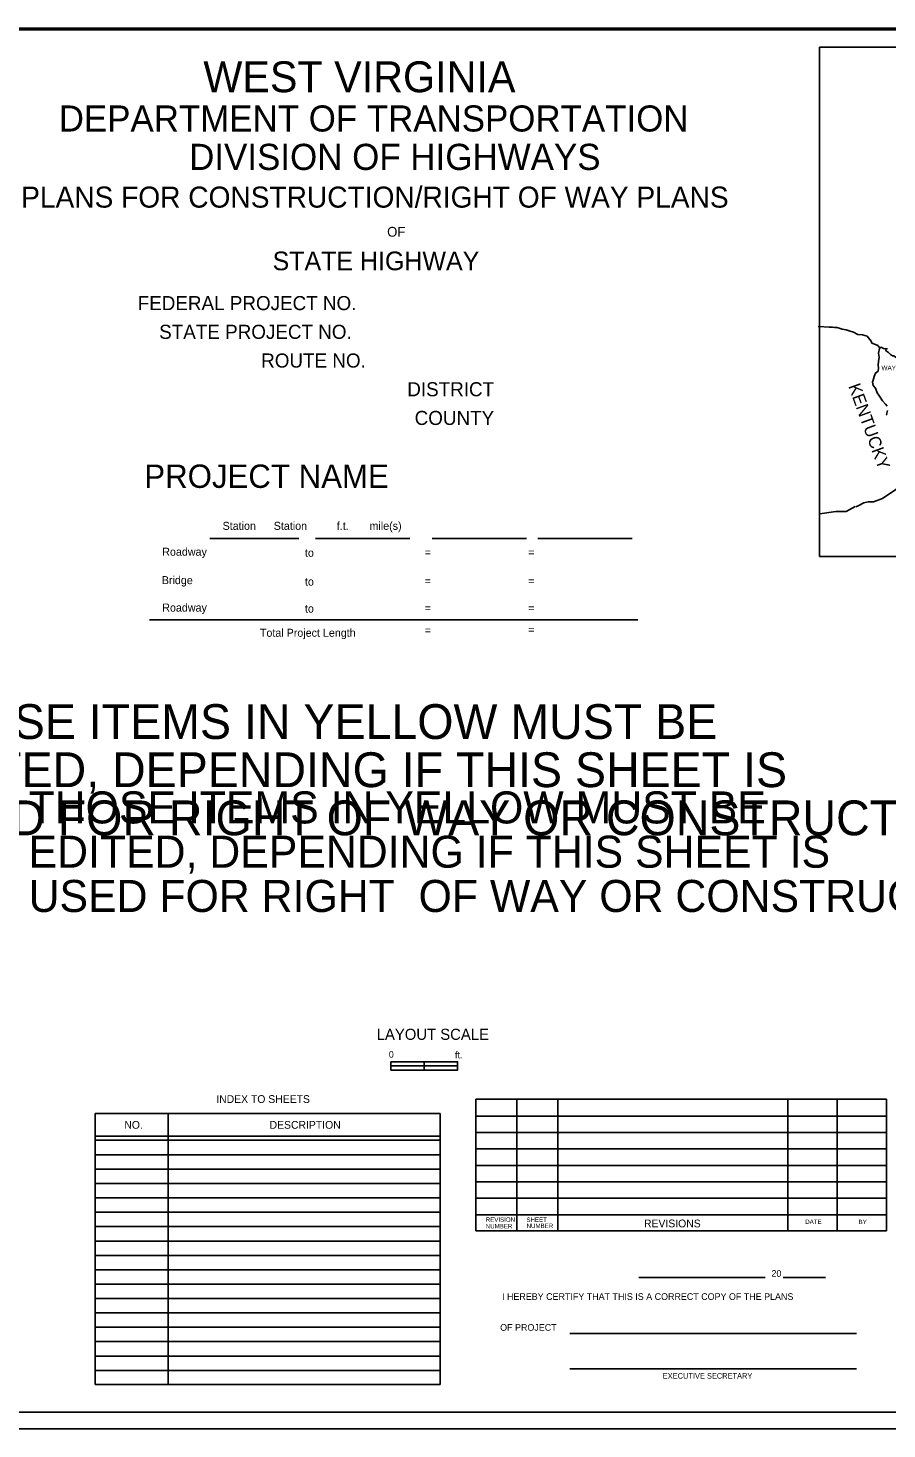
# Model space of a CAD drawing. Extents: x -2430 to 5747, y -3768 to 262.
# Drawn here: x 3370.03 to 3373.63, y -3767.65 to -3761.78 of the extents above; entities that cross this region are included whole.
import ezdxf

# ---------------------------------------------------------------- set-up
doc = ezdxf.new("R2010")
doc.units = 0
for name, color, linetype in [('BORDERS SHEET', 7, 'Continuous'), ('PRINT BORDER', 7, 'Continuous'), ('STRUCTURES TEXT', 7, 'Continuous')]:
    doc.layers.add(name, color=color, linetype=linetype)

msp = doc.modelspace()

# ---------------------------------------------------------------- linework, layer by layer
at = {"layer": 'BORDERS SHEET'}
for p, q in [((3376.1724, -3761.7913), (3367.2194, -3761.7913)), ((3376.1022, -3761.8641), (3373.349, -3761.8641)), ((3373.349, -3761.8641), (3373.349, -3763.9978)), ((3373.349, -3761.8641), (3373.349, -3761.8641)), ((3370.7945, -3763.9219), (3371.167, -3763.9219)), ((3371.2368, -3763.9219), (3371.6327, -3763.9219)), ((3371.7258, -3763.9219), (3372.1216, -3763.9219)), ((3372.1682, -3763.9219), (3372.564, -3763.9219)), ((3373.349, -3763.9978), (3376.1022, -3763.9978)), ((3373.349, -3763.9978), (3373.349, -3763.9978)), ((3370.5412, -3764.2632), (3372.5873, -3764.2632)), ((3371.909, -3766.8218), (3371.909, -3766.2711)), ((3371.909, -3766.2711), (3373.6298, -3766.2711)), ((3371.909, -3766.2711), (3371.909, -3766.2711)), ((3372.08, -3766.2711), (3372.08, -3766.8218)), ((3372.2523, -3766.2711), (3372.2523, -3766.8218)), ((3373.2158, -3766.2703), (3373.2158, -3766.8207)), ((3373.4219, -3766.2708), (3373.4219, -3766.8216)), ((3373.6298, -3766.2711), (3373.6298, -3766.8218)), ((3373.6298, -3766.2711), (3373.6298, -3766.2711)), ((3370.3137, -3767.466), (3370.3137, -3766.3302)), ((3370.3137, -3766.3302), (3371.759, -3766.3302)), ((3370.3137, -3766.3302), (3370.3137, -3766.3302)), ((3370.6199, -3766.3302), (3370.6199, -3767.466)), ((3371.759, -3767.466), (3371.759, -3766.3302)), ((3371.759, -3766.3302), (3371.759, -3766.3302)), ((3371.909, -3766.3412), (3373.6298, -3766.3412)), ((3371.7587, -3766.4257), (3370.3131, -3766.4257)), ((3371.7587, -3766.4428), (3370.3131, -3766.4428)), ((3371.909, -3766.4103), (3373.6298, -3766.4103)), ((3371.7587, -3766.5035), (3370.3131, -3766.5035)), ((3371.909, -3766.479), (3373.6298, -3766.479)), ((3371.7587, -3766.5635), (3370.3131, -3766.5635)), ((3371.909, -3766.5478), (3373.6298, -3766.5478)), ((3371.7587, -3766.6238), (3370.3131, -3766.6238)), ((3371.909, -3766.6168), (3373.6298, -3766.6168)), ((3371.7587, -3766.6839), (3370.3131, -3766.6839)), ((3371.909, -3766.6854), (3373.6298, -3766.6854)), ((3371.7587, -3766.7443), (3370.3131, -3766.7443)), ((3371.909, -3766.7542), (3373.6298, -3766.7542)), ((3371.7587, -3766.8043), (3370.3131, -3766.8043)), ((3371.7587, -3766.8647), (3370.3131, -3766.8647)), ((3373.6298, -3766.8218), (3371.909, -3766.8218)), ((3371.909, -3766.8218), (3371.909, -3766.8218)), ((3373.6298, -3766.8218), (3373.6298, -3766.8218)), ((3371.7587, -3766.9248), (3370.3131, -3766.9248)), ((3371.7587, -3766.9851), (3370.3131, -3766.9851)), ((3371.7587, -3767.0452), (3370.3131, -3767.0452)), ((3372.5921, -3767.0167), (3373.1211, -3767.0167)), ((3373.197, -3767.0167), (3373.3731, -3767.0167)), ((3371.7587, -3767.1055), (3370.3131, -3767.1055)), ((3371.7587, -3767.1656), (3370.3131, -3767.1656)), ((3371.7587, -3767.226), (3370.3131, -3767.226)), ((3371.7587, -3767.286), (3370.3131, -3767.286)), ((3371.7587, -3767.3466), (3370.3131, -3767.3466)), ((3371.7587, -3767.4065), (3370.3131, -3767.4065)), ((3371.759, -3767.466), (3370.3137, -3767.466)), ((3370.3137, -3767.466), (3370.3137, -3767.466)), ((3371.759, -3767.466), (3371.759, -3767.466)), ((3376.1724, -3767.5819), (3367.2194, -3767.5819))]:
    msp.add_line(p, q, dxfattribs=at)
for points in [[(3373.3916, -3763.0369), (3373.3426, -3763.0342)], [(3373.603, -3763.1261), (3373.5929, -3763.1141), (3373.583, -3763.1091), (3373.5681, -3763.104), (3373.5647, -3763.0956), (3373.5478, -3763.0742), (3373.5292, -3763.0691), (3373.5092, -3763.0675), (3373.4907, -3763.0588), (3373.4775, -3763.0537), (3373.4609, -3763.0487), (3373.4441, -3763.0457), (3373.4223, -3763.039), (3373.4122, -3763.039), (3373.4025, -3763.0372), (3373.3887, -3763.0372)], [(3373.6332, -3763.1278), (3373.6161, -3763.1261), (3373.6064, -3763.1211), (3373.5996, -3763.1261), (3373.5963, -3763.1459), (3373.598, -3763.1627), (3373.5963, -3763.1811), (3373.5947, -3763.1963), (3373.5963, -3763.2077), (3373.5947, -3763.2211), (3373.583, -3763.2298), (3373.5779, -3763.2432), (3373.5729, -3763.2597), (3373.5709, -3763.268), (3373.5729, -3763.2811), (3373.583, -3763.2932), (3373.5896, -3763.3117), (3373.5996, -3763.3267), (3373.6128, -3763.3451), (3373.6248, -3763.3603), (3373.6315, -3763.3686)], [(3373.6248, -3763.1309), (3373.6299, -3763.1376), (3373.6382, -3763.1426), (3373.6463, -3763.151), (3373.6547, -3763.1577), (3373.6598, -3763.1577), (3373.6665, -3763.1627), (3373.6732, -3763.168), (3373.6819, -3763.1758), (3373.6865, -3763.1828), (3373.6916, -3763.1896), (3373.7, -3763.1896), (3373.71, -3763.1896), (3373.7201, -3763.206), (3373.7201, -3763.211), (3373.7134, -3763.2228), (3373.71, -3763.2315), (3373.7134, -3763.2382), (3373.7201, -3763.2465), (3373.7282, -3763.2613), (3373.7282, -3763.263), (3373.7349, -3763.2765), (3373.7358, -3763.2798)], [(3373.6332, -3763.3867), (3373.6299, -3763.4032), (3373.6315, -3763.405)], [(3373.8187, -3763.6363), (3373.812, -3763.638), (3373.7966, -3763.6427), (3373.7752, -3763.6461), (3373.7718, -3763.6477), (3373.752, -3763.6528), (3373.7332, -3763.6612), (3373.7051, -3763.686), (3373.6665, -3763.7178), (3373.6348, -3763.7397), (3373.6128, -3763.7551), (3373.5745, -3763.7682), (3373.5527, -3763.7682), (3373.5343, -3763.7732), (3373.5111, -3763.7849), (3373.5007, -3763.79)], [(3373.4983, -3763.7889), (3373.4609, -3763.809), (3373.4175, -3763.809), (3373.3505, -3763.8188)], [(3371.553, -3766.1135), (3371.8324, -3766.1135), (3371.8324, -3766.1485), (3371.553, -3766.1485), (3371.553, -3766.1135)]]:
    msp.add_lwpolyline(points, dxfattribs=at)
for points in [[(3371.553, -3766.1135), (3371.6927, -3766.1135), (3371.6927, -3766.131), (3371.553, -3766.131)], [(3371.6927, -3766.131), (3371.8324, -3766.131), (3371.8324, -3766.1485), (3371.6927, -3766.1485)]]:
    msp.add_lwpolyline(points, close=True, dxfattribs=at)
at = {"layer": 'PRINT BORDER'}
msp.add_lwpolyline([(3376.2254, -3767.6517), (3366.9121, -3767.6517), (3366.9121, -3761.7843), (3376.2254, -3761.7843)], close=True, dxfattribs=at)
at = {"layer": 'STRUCTURES TEXT'}
msp.add_line((3372.3023, -3767.2513), (3373.5037, -3767.2513), dxfattribs=at)
msp.add_lwpolyline([(3372.3023, -3767.3994), (3373.5037, -3767.3994)], dxfattribs=at)

# ---------------------------------------------------------------- texts
at = {"layer": 'BORDERS SHEET'}
for s, height, p in [('WEST VIRGINIA', 0.129416, (3370.7671, -3762.0533)), ('DEPARTMENT OF TRANSPORTATION', 0.109268, (3370.1613, -3762.2178)), ('DIVISION OF HIGHWAYS', 0.109446, (3370.7074, -3762.3787)), ('PLANS FOR CONSTRUCTION/RIGHT OF WAY PLANS', 0.088067, (3370.0037, -3762.5365)), ('OF', 0.04113, (3371.5372, -3762.6583)), ('STATE HIGHWAY', 0.078232, (3371.0572, -3762.7988)), ('FEDERAL PROJECT NO.', 0.059009, (3370.492, -3762.9659)), ('STATE PROJECT NO.', 0.059009, (3370.582, -3763.0862)), ('ROUTE NO.', 0.05901, (3371.0093, -3763.2064)), ('WAYNE', 0.01928, (3373.6083, -3763.2174)), ('DISTRICT', 0.05901, (3371.6214, -3763.3266)), ('COUNTY', 0.05901, (3371.6523, -3763.4468)), ('                 PROJECT NAME                ', 0.09779, (3369.902, -3763.7103)), ('Station      Station          f.t.       mile(s)', 0.033528, (3370.8477, -3763.886)), ('Roadway', 0.03353, (3370.5949, -3763.9945)), ('to', 0.03353, (3371.1928, -3763.9987)), ('=', 0.0335, (3371.6943, -3763.9965)), ('=', 0.0335, (3372.128, -3763.9965)), ('Bridge', 0.03353, (3370.5931, -3764.1135)), ('to', 0.03353, (3371.1928, -3764.1196)), ('=', 0.0335, (3371.6943, -3764.1174)), ('=', 0.0335, (3372.128, -3764.1174)), ('Roadway', 0.03353, (3370.5949, -3764.2284)), ('to', 0.03353, (3371.1928, -3764.2326)), ('=', 0.0335, (3371.6943, -3764.2304)), ('=', 0.0335, (3372.128, -3764.2304)), ('=', 0.0335, (3372.128, -3764.3205)), ('Total Project Length', 0.033528, (3371.0039, -3764.3338)), ('=', 0.0335, (3371.6943, -3764.3234)), ('THOSE ITEMS IN YELLOW MUST BE', 0.134112, (3370.0348, -3765.1156)), ('EDITED, DEPENDING IF THIS SHEET IS', 0.134112, (3370.0348, -3765.301)), ('USED FOR RIGHT  OF WAY OR CONSTRUCTION', 0.134112, (3370.0348, -3765.4864)), ('LAYOUT SCALE', 0.046548, (3371.4933, -3766.022)), ('0', 0.0279, (3371.5441, -3766.097)), ('    ft.', 0.02794, (3371.78, -3766.099)), ('INDEX TO SHEETS', 0.032606, (3370.8211, -3766.2863)), ('NO.', 0.03261, (3370.4361, -3766.3943)), ('DESCRIPTION', 0.032606, (3371.0445, -3766.3943)), ('REVISION', 0.01861, (3371.9503, -3766.7841)), ('NUMBER', 0.01861, (3371.9503, -3766.8115)), ('SHEET', 0.01861, (3372.1205, -3766.7846)), ('NUMBER', 0.01861, (3372.1213, -3766.8101)), ('REVISIONS', 0.03261, (3372.6133, -3766.8073)), ('DATE', 0.01861, (3373.2889, -3766.7931)), ('BY', 0.01861, (3373.5125, -3766.7939)), ('20', 0.02794, (3373.1473, -3767.0143)), ('I HEREBY CERTIFY THAT THIS IS A CORRECT COPY OF THE PLANS', 0.02794, (3372.0184, -3767.1111)), ('OF PROJECT', 0.02794, (3372.0106, -3767.2404)), ('EXECUTIVE SECRETARY', 0.023274, (3372.6919, -3767.441))]:
    msp.add_text(s, height=height, dxfattribs=at).set_placement(p)
msp.add_text('KENTUCKY', height=0.05172, rotation=289.98311, dxfattribs=at).set_placement((3373.4685, -3763.284))
at = {"layer": 'STRUCTURES TEXT'}
for s, p in [('THOSE ITEMS IN YELLOW MUST BE', (3369.5611, -3764.762)), ('EDITED, DEPENDING IF THIS SHEET IS', (3369.5611, -3764.9636)), ('USED FOR RIGHT OF WAY OR CONSTRUCTION', (3369.5611, -3765.1652))]:
    msp.add_text(s, height=0.145833, dxfattribs=at).set_placement(p)

doc.saveas('drawing.dxf')
